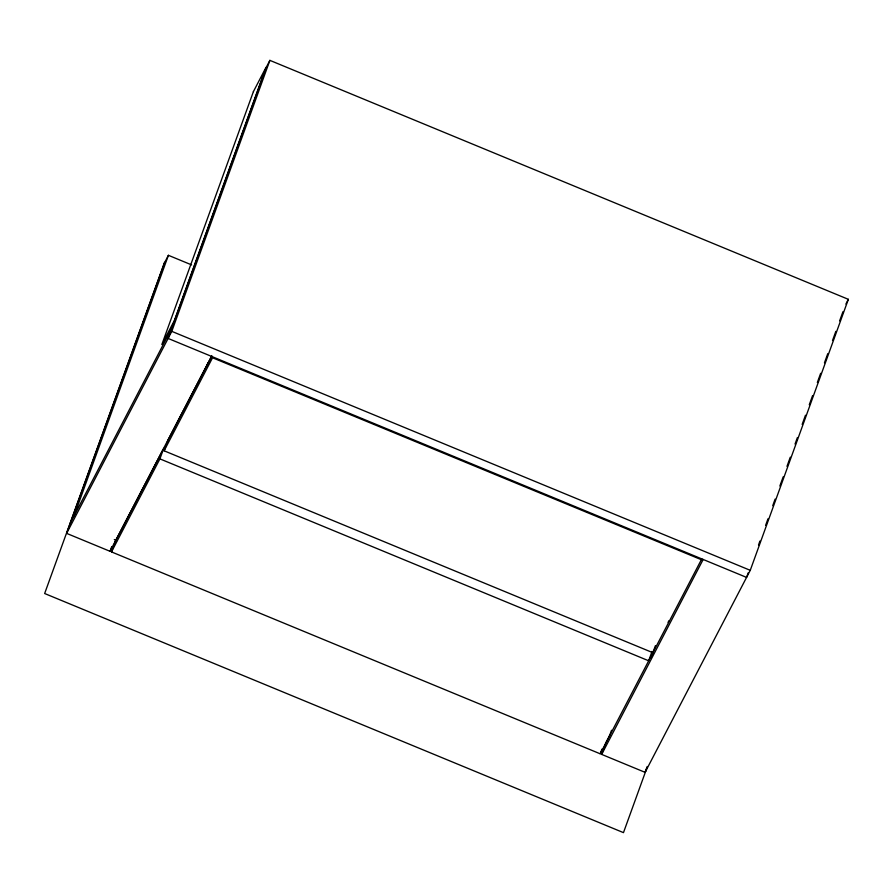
<?xml version="1.0" encoding="UTF-8"?>
<svg xmlns="http://www.w3.org/2000/svg" width="893" height="893" viewBox="0 0 893 893"><rect width="100%" height="100%" fill="white"/><g stroke="black" fill="none" stroke-linecap="round" stroke-linejoin="round"><path stroke-width="1.34" d="M164.546 262.296L44.65 593.521L623.47 832.633L646.688 768.493M211.518 356.363L110.04 551.305L66.629 533.378L164.725 262.375L168.409 255.309L191.604 264.886M74.13 515.763L168.409 255.309M66.629 533.378L171.791 331.359L269.887 60.367L848.35 299.322L750.254 570.326L645.092 772.345L601.681 754.406L605.934 742.663L609.606 735.598M110.04 551.305L111.737 546.628M701.831 558.795L600.23 753.815L111.491 551.907L115.309 541.37L162.459 450.786M111.491 551.907L159.914 458.879L163.732 448.342M655.406 645.672L652.861 652.705L164.122 450.798L167.94 440.26L211.909 355.805M206.551 366.666L207.969 362.737M600.23 753.815L601.927 749.127M609.171 736.803L611.549 730.251M652.046 651.41L648.664 660.787L159.914 458.879M645.092 772.345L647.213 766.484M748.267 572.714L746.57 577.403L168.107 338.436L266.214 67.433L269.887 60.367M758.514 544.987L759.932 541.058M765.625 525.33L768.002 518.777M772.746 505.672L775.113 499.12M779.857 486.015L783.183 476.84M786.979 466.358L790.294 457.183M795.038 444.078L797.416 437.525M802.16 424.421L805.475 415.245M809.27 404.763L812.597 395.588M817.341 382.483L820.656 373.307M824.451 362.826L827.778 353.65M832.51 340.546L835.837 331.37M839.632 320.888L842.947 311.713M70.447 522.84L171.925 327.898M164.122 450.798L212.545 357.769L701.295 559.677M668.064 622.388L668.913 620.769M650.517 657.862L653.04 653.017M601.681 754.406L703.159 559.464M845.894 304.044L848.35 299.322M171.791 331.359L750.254 570.326M114.293 539.562L116.871 540.633M253.411 91.599L161.845 344.531L174.47 320.297L266.025 67.355L253.411 91.599"/></g></svg>
